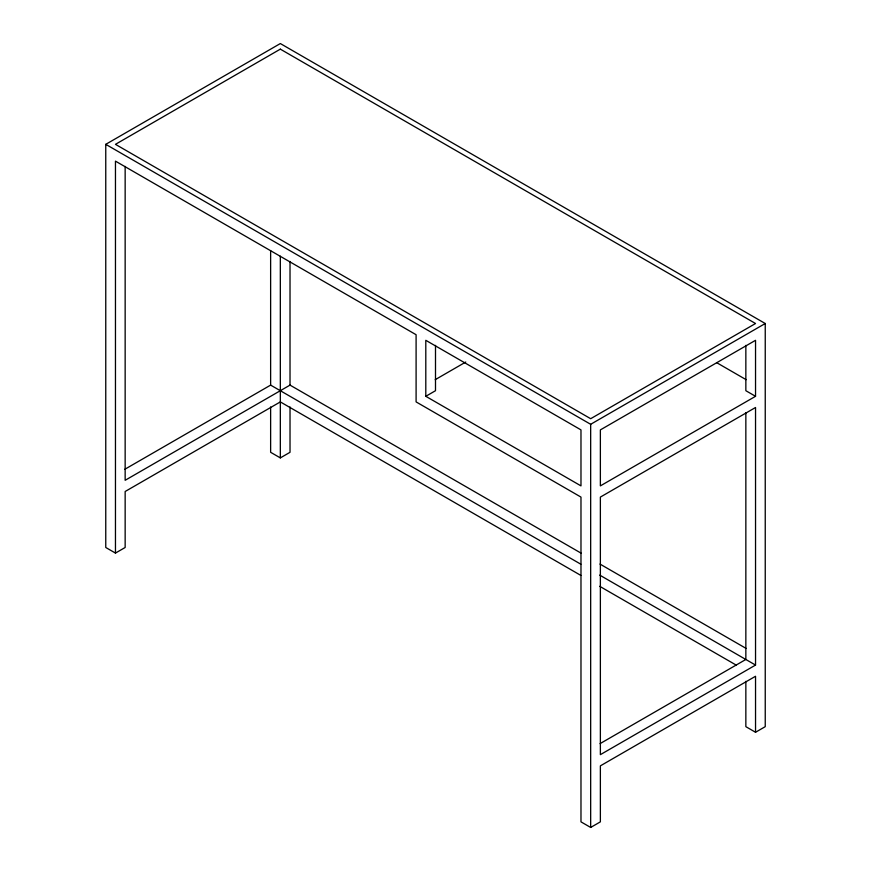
<?xml version="1.0" encoding="UTF-8"?>
<svg xmlns="http://www.w3.org/2000/svg" width="871" height="871" viewBox="0 0 871 871"><rect width="100%" height="100%" fill="white"/><g stroke="black" fill="none" stroke-linecap="round" stroke-linejoin="round"><path stroke-width="1.31" d="M580.848 575.415L280.331 401.912L125.152 491.494L125.152 547.489L115.462 553.085L105.761 547.489L105.761 144.336L280.331 43.55L765.239 323.511L765.239 726.664L755.538 732.261L745.848 726.664L745.848 681.34M124.858 469.262L270.631 385.113L580.848 564.212M581.12 553.172L290.021 385.113L125.152 480.291L125.152 166.405M270.631 406.975L270.631 452.299L280.331 457.896L290.021 452.299L290.021 406.975M435.206 379.68L465.767 362.031M425.799 396.305L580.979 485.887L580.979 429.893L425.799 340.311L425.799 396.305L435.5 390.709L435.5 345.373M105.761 144.336L590.669 424.297L765.239 323.511M755.538 396.305L600.369 485.887L600.369 429.893L755.538 340.311L755.538 396.305L745.848 390.709L745.848 345.373M600.075 743.627L745.848 659.467L745.848 412.745M755.538 665.074L600.369 754.656L600.369 497.091L755.538 407.497L755.538 665.074L599.705 575.1M115.462 553.085L115.462 161.135L416.098 334.714L416.098 401.901L580.979 497.091L580.979 821.854L590.669 827.45L600.369 821.854L600.369 765.859L755.538 676.266L755.538 732.261M716.746 362.706L746.142 379.68M599.977 564.06L746.109 648.427M599.705 586.303L736.42 665.226M590.669 424.297L590.669 827.45M290.021 261.452L290.021 385.113M280.331 256.183L280.331 457.896M270.631 250.587L270.631 385.113M280.331 49.146L115.462 144.336L590.669 418.701L755.538 323.511L280.331 49.146"/></g></svg>
